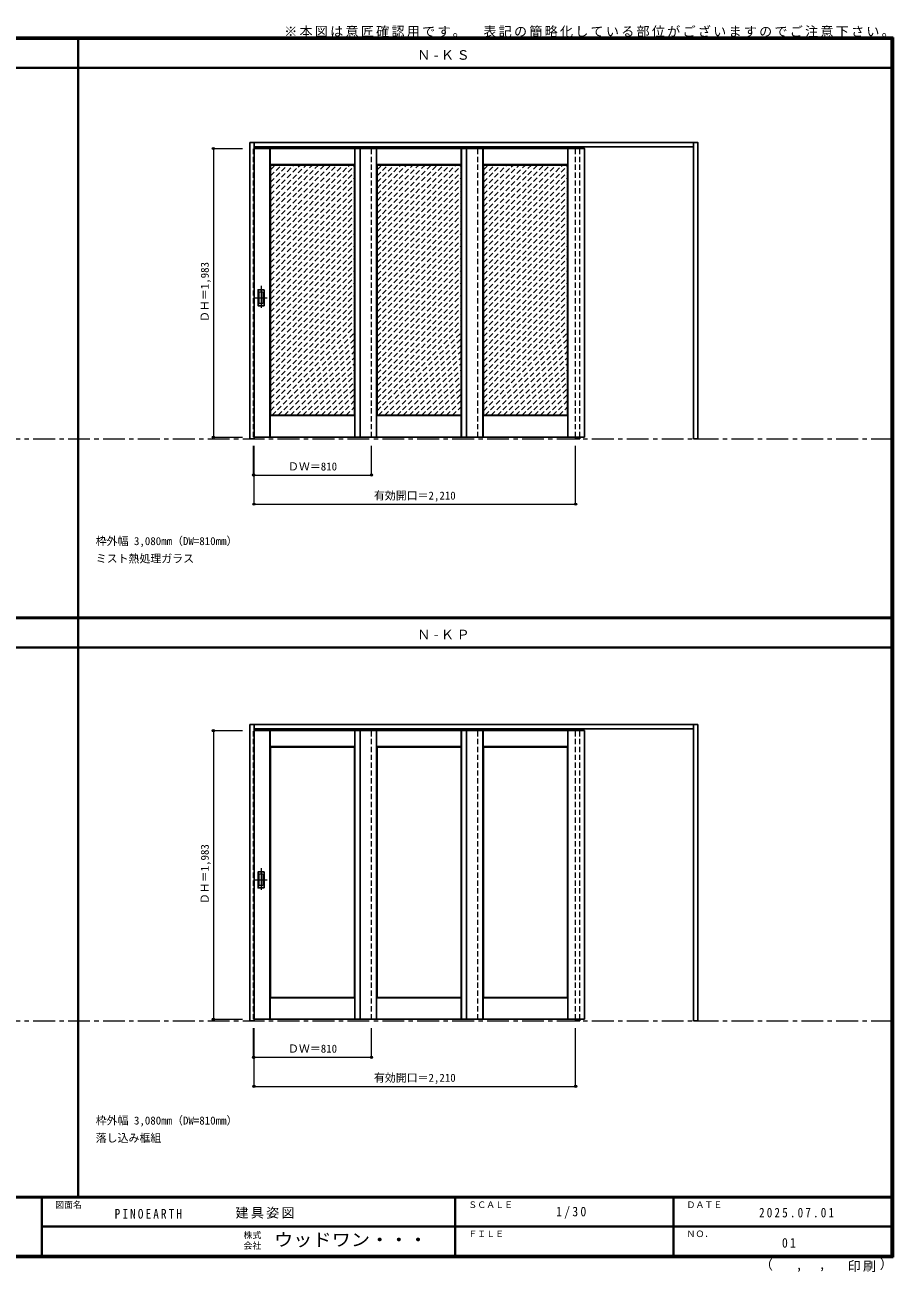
# Model space of a CAD drawing. Units: millimetres, scale not verified. Extents: x -6000 to 5700, y -4307 to 4260.
# Drawn here: x -267 to 5700, y -4307 to 4260 of the extents above; entities that cross this region are included whole.
import ezdxf
from ezdxf.enums import TextEntityAlignment as Align

# ---------------------------------------------------------------- set-up
doc = ezdxf.new("R2010")
doc.units = ezdxf.units.MM
doc.header["$LTSCALE"] = 30
doc.header["$PDMODE"] = 32
doc.header["$PDSIZE"] = 15
doc.linetypes.add('CHAIN1', pattern=[8, 5, -1, 1, -1])
doc.linetypes.add('DASHED1', pattern=[1.8, 1.2, -0.6])
for name, color, linetype, lineweight in [('0-1_通り芯', 4, 'CHAIN1', 9), ('0-2_扉', 4, 'DASHED1', 9), ('0-3_仕上げ', 7, 'Continuous', 18), ('0-4_枠', 3, 'Continuous', 25), ('0-6_引手', 3, 'Continuous', 25), ('0-B_寸法', 4, 'Continuous', 9), ('0-C_ハッチ', 4, 'DASHED1', 9), ('F-1_枠', 6, 'Continuous', 40)]:
    doc.layers.add(name, color=color, linetype=linetype, lineweight=lineweight)
doc.layers.add('0-A_文字', color=7, linetype='Continuous')
doc.layers.add('F-A_文字', color=7, linetype='Continuous')
doc.styles.add('ＭＳ ゴシック', font='')
doc.styles.get('ＭＳ ゴシック').set_extended_font_data('MS Gothic')

msp = doc.modelspace()

# ---------------------------------------------------------------- linework, layer by layer
at = {"layer": '0-1_通り芯'}
for p, q in [((1356, 2467), (1356, 2305)), ((1315, 2386), (1397, 2386)), ((1356, -1532.25), (1356, -1694.25)), ((1315, -1613.25), (1397, -1613.25))]:
    msp.add_line(p, q, dxfattribs=at)
at = {"layer": '0-1_通り芯', "color": 7, "lineweight": 18}
for p, q in [((-5490, 1418), (5690, 1418)), ((-5490, -2581.25), (5700, -2581.25))]:
    msp.add_line(p, q, dxfattribs=at)
at = {"layer": '0-2_扉'}
for p, q in [((1305, 3411.5), (1308, 3411.5)), ((1305, 1428.5), (1305, 3411.5)), ((2115, 1428.5), (2115, 3411.5)), ((2847, 1428.5), (2847, 3411.5)), ((1305, -587.75), (1308, -587.75)), ((1305, -2570.75), (1305, -587.75)), ((2115, -2570.75), (2115, -587.75)), ((2847, -2570.75), (2847, -587.75)), ((1308, -2570.75), (1305, -2570.75))]:
    msp.add_line(p, q, dxfattribs=at)
at = {"layer": '0-2_扉', "color": 3, "linetype": 'Continuous', "lineweight": 25}
for p, q in [((2037, 1428.5), (2037, 3411.5)), ((2769, 3411.5), (2769, 1428.5)), ((1308, 1428.5), (3579, 1428.5)), ((2037, -2570.75), (2037, -587.75)), ((2769, -587.75), (2769, -2570.75)), ((1308, -2570.75), (3579, -2570.75))]:
    msp.add_line(p, q, dxfattribs=at)
for points in [[(1308, 3411.5), (3579, 3411.5), (3579, 1428.5)], [(1308, -587.75), (3579, -587.75), (3579, -2570.75)]]:
    msp.add_lwpolyline(points, dxfattribs=at)
at = {"layer": '0-3_仕上げ'}
for p, q in [((1417, 1428.5), (1417, 3411.5)), ((1418.5, 3300.5), (1418.5, 3411.5)), ((1420, 3302), (1420, 3411.5)), ((2000, 3302), (2000, 3411.5)), ((2003, 1428.5), (2003, 3411.5)), ((2149, 1428.5), (2149, 3411.5)), ((2150.5, 3300.5), (2150.5, 3411.5)), ((2152, 3302), (2152, 3411.5)), ((2732, 3302), (2732, 3411.5)), ((2735, 1428.5), (2735, 3411.5)), ((2881, 1428.5), (2881, 3411.5)), ((2882.5, 3300.5), (2882.5, 3411.5)), ((2884, 3302), (2884, 3411.5)), ((3464, 3302), (3464, 3411.5)), ((3467, 1428.5), (3467, 3411.5)), ((1420, 3302), (1418.5, 3300.5)), ((1421, 3298), (1418.5, 3300.5)), ((2000, 3302), (1420, 3302)), ((2001.5, 3300.5), (1999, 3298)), ((2152, 3302), (2150.5, 3300.5)), ((2153, 3298), (2150.5, 3300.5)), ((2732, 3302), (2152, 3302)), ((2733.5, 3300.5), (2731, 3298)), ((2884, 3302), (2882.5, 3300.5)), ((2885, 3298), (2882.5, 3300.5)), ((3464, 3302), (2884, 3302)), ((3465.5, 3300.5), (3463, 3298)), ((1418.5, 1428.5), (1418.5, 1576)), ((2000, 1574.5), (1420, 1574.5)), ((1999, 1578.5), (2001.5, 1576)), ((2000, 1574.5), (2001.5, 1576)), ((2000, 1428.5), (2000, 1574.5)), ((2001.5, 1428.5), (2001.5, 1576)), ((2150.5, 1428.5), (2150.5, 1576)), ((2732, 1574.5), (2152, 1574.5)), ((2731, 1578.5), (2733.5, 1576)), ((2732, 1574.5), (2733.5, 1576)), ((2732, 1428.5), (2732, 1574.5)), ((2733.5, 1428.5), (2733.5, 1576)), ((2882.5, 1428.5), (2882.5, 1576)), ((3464, 1574.5), (2884, 1574.5)), ((3463, 1578.5), (3465.5, 1576)), ((3464, 1574.5), (3465.5, 1576)), ((3464, 1428.5), (3464, 1574.5)), ((3465.5, 1428.5), (3465.5, 1576)), ((1417, -2570.75), (1417, -587.75)), ((1418.5, -698.75), (1418.5, -587.75)), ((1420, -697.25), (1420, -587.75)), ((2000, -697.25), (2000, -587.75)), ((2003, -2570.75), (2003, -587.75)), ((2149, -2570.75), (2149, -587.75)), ((2150.5, -698.75), (2150.5, -587.75)), ((2152, -697.25), (2152, -587.75)), ((2732, -697.25), (2732, -587.75)), ((2735, -2570.75), (2735, -587.75)), ((2881, -2570.75), (2881, -587.75)), ((2882.5, -698.75), (2882.5, -587.75)), ((2884, -697.25), (2884, -587.75)), ((3464, -697.25), (3464, -587.75)), ((3467, -2570.75), (3467, -587.75)), ((1420, -697.25), (1418.5, -698.75)), ((1421, -701.25), (1418.5, -698.75)), ((2000, -697.25), (1420, -697.25)), ((2001.5, -698.75), (1999, -701.25)), ((2152, -697.25), (2150.5, -698.75)), ((2153, -701.25), (2150.5, -698.75)), ((2732, -697.25), (2152, -697.25)), ((2733.5, -698.75), (2731, -701.25)), ((2884, -697.25), (2882.5, -698.75)), ((2885, -701.25), (2882.5, -698.75)), ((3464, -697.25), (2884, -697.25)), ((3465.5, -698.75), (3463, -701.25)), ((1418.5, -2570.75), (1418.5, -2423.25)), ((2000, -2424.75), (1420, -2424.75)), ((1999, -2420.75), (2001.5, -2423.25)), ((2000, -2424.75), (2001.5, -2423.25)), ((2000, -2570.75), (2000, -2424.75)), ((2001.5, -2570.75), (2001.5, -2423.25)), ((2150.5, -2570.75), (2150.5, -2423.25)), ((2732, -2424.75), (2152, -2424.75)), ((2731, -2420.75), (2733.5, -2423.25)), ((2732, -2424.75), (2733.5, -2423.25)), ((2732, -2570.75), (2732, -2424.75)), ((2733.5, -2570.75), (2733.5, -2423.25)), ((2882.5, -2570.75), (2882.5, -2423.25)), ((3464, -2424.75), (2884, -2424.75)), ((3463, -2420.75), (3465.5, -2423.25)), ((3464, -2424.75), (3465.5, -2423.25)), ((3464, -2570.75), (3464, -2424.75)), ((3465.5, -2570.75), (3465.5, -2423.25))]:
    msp.add_line(p, q, dxfattribs=at)
at = {"layer": '0-3_仕上げ', "color": 3, "lineweight": 25}
for p, q in [((1421, 1578.5), (1421, 3298)), ((2153, 1578.5), (2153, 3298)), ((2885, 1578.5), (2885, 3298)), ((1999, 1578.5), (1421, 1578.5)), ((2731, 1578.5), (2153, 1578.5)), ((3463, 1578.5), (2885, 1578.5)), ((1421, -2420.75), (1421, -701.25)), ((2153, -2420.75), (2153, -701.25)), ((2885, -2420.75), (2885, -701.25)), ((1999, -2420.75), (1421, -2420.75)), ((2731, -2420.75), (2153, -2420.75)), ((3463, -2420.75), (2885, -2420.75))]:
    msp.add_line(p, q, dxfattribs=at)
at = {"layer": '0-3_仕上げ'}
for points in [[(2000, 3302), (2001.5, 3300.5), (2001.5, 3411.5)], [(2732, 3302), (2733.5, 3300.5), (2733.5, 3411.5)], [(3464, 3302), (3465.5, 3300.5), (3465.5, 3411.5)], [(1420, 1428.5), (1420, 1574.5), (1418.5, 1576), (1421, 1578.5)], [(2152, 1428.5), (2152, 1574.5), (2150.5, 1576), (2153, 1578.5)], [(2884, 1428.5), (2884, 1574.5), (2882.5, 1576), (2885, 1578.5)], [(2000, -697.25), (2001.5, -698.75), (2001.5, -587.75)], [(2732, -697.25), (2733.5, -698.75), (2733.5, -587.75)], [(3464, -697.25), (3465.5, -698.75), (3465.5, -587.75)], [(1420, -2570.75), (1420, -2424.75), (1418.5, -2423.25), (1421, -2420.75)], [(2152, -2570.75), (2152, -2424.75), (2150.5, -2423.25), (2153, -2420.75)], [(2884, -2570.75), (2884, -2424.75), (2882.5, -2423.25), (2885, -2420.75)]]:
    msp.add_lwpolyline(points, dxfattribs=at)
at = {"layer": '0-3_仕上げ', "color": 3, "lineweight": 25}
for points in [[(1999, 1578.5), (1999, 3298), (1421, 3298)], [(2731, 1578.5), (2731, 3298), (2153, 3298)], [(3463, 1578.5), (3463, 3298), (2885, 3298)], [(1999, -2420.75), (1999, -701.25), (1421, -701.25)], [(2731, -2420.75), (2731, -701.25), (2153, -701.25)], [(3463, -2420.75), (3463, -701.25), (2885, -701.25)]]:
    msp.add_lwpolyline(points, dxfattribs=at)
at = {"layer": '0-4_枠'}
for p, q in [((1308, 1418), (1308, 3453)), ((4328, 1418), (4328, 3453)), ((1308, 3423), (4328, 3423)), ((3518, 1428.5), (3518, 1418)), ((3518, 1418), (3548, 1418)), ((3548, 1428.5), (3548, 1418)), ((4358, 1418), (4328, 1418)), ((1308, -2581.25), (1308, -546.25)), ((1308, -576.25), (4328, -576.25)), ((4328, -2581.25), (4328, -546.25)), ((3518, -2570.75), (3518, -2581.25)), ((3518, -2581.25), (3548, -2581.25)), ((3548, -2570.75), (3548, -2581.25)), ((4358, -2581.25), (4328, -2581.25))]:
    msp.add_line(p, q, dxfattribs=at)
at = {"layer": '0-4_枠', "color": 4, "linetype": 'DASHED1', "lineweight": 9}
for p, q in [((3518, 1428.5), (3518, 3423)), ((3548, 1428.5), (3548, 3423)), ((1308, 1428.5), (1305, 1428.5)), ((3518, -2570.75), (3518, -576.25)), ((3548, -2570.75), (3548, -576.25))]:
    msp.add_line(p, q, dxfattribs=at)
at = {"layer": '0-4_枠'}
for points in [[(1308, 1418), (1278, 1418), (1278, 3453)], [(1278, 3453), (4358, 3453), (4358, 1418)], [(1308, -2581.25), (1278, -2581.25), (1278, -546.25)], [(1278, -546.25), (4358, -546.25), (4358, -2581.25)]]:
    msp.add_lwpolyline(points, dxfattribs=at)
at = {"layer": '0-6_引手'}
for p, q in [((1335, 2332.5), (1335, 2439.5)), ((1375.5, 2441), (1336.5, 2441)), ((1377, 2439.5), (1377, 2332.5)), ((1375.5, 2331), (1336.5, 2331)), ((1335, -1666.75), (1335, -1559.75)), ((1375.5, -1558.25), (1336.5, -1558.25)), ((1377, -1559.75), (1377, -1666.75)), ((1375.5, -1668.25), (1336.5, -1668.25))]:
    msp.add_line(p, q, dxfattribs=at)
at = {"layer": '0-6_引手', "color": 7, "lineweight": 18}
for p, q in [((1343.5, 2348.5), (1343.5, 2423.5)), ((1367, 2425), (1345, 2425)), ((1368.5, 2423.5), (1368.5, 2348.5)), ((1367, 2347), (1345, 2347)), ((1343.5, -1650.75), (1343.5, -1575.75)), ((1367, -1574.25), (1345, -1574.25)), ((1368.5, -1575.75), (1368.5, -1650.75)), ((1367, -1652.25), (1345, -1652.25))]:
    msp.add_line(p, q, dxfattribs=at)
at = {"layer": '0-6_引手'}
for centre, start, end in [((1336.5, 2439.5), 90, 180), ((1375.5, 2439.5), 0, 90), ((1336.5, 2332.5), 180, 270), ((1375.5, 2332.5), 270, 0), ((1336.5, -1559.75), 90, 180), ((1375.5, -1559.75), 0, 90), ((1336.5, -1666.75), 180, 270), ((1375.5, -1666.75), 270, 0)]:
    msp.add_arc(centre, 1.5, start, end, dxfattribs=at)
at = {"layer": '0-6_引手', "color": 7, "lineweight": 18}
for centre, start, end in [((1345, 2423.5), 90, 180), ((1367, 2423.5), 0, 90), ((1345, 2348.5), 180, 270), ((1367, 2348.5), 270, 0), ((1345, -1575.75), 90, 180), ((1367, -1575.75), 0, 90), ((1345, -1650.75), 180, 270), ((1367, -1650.75), 270, 0)]:
    msp.add_arc(centre, 1.5, start, end, dxfattribs=at)
at = {"layer": '0-B_寸法'}
for p, q in [((1028, 3411.5), (1028, 1428.5)), ((1028, 3411.5), (1228, 3411.5)), ((1028, 1428.5), (1228, 1428.5)), ((1305, 1168), (1305, 1368)), ((1308, 968), (1308, 1368)), ((2115, 1168), (2115, 1368)), ((3518, 968), (3518, 1368)), ((1305, 1168), (2115, 1168)), ((1308, 968), (3518, 968)), ((1028, -587.75), (1028, -2570.75)), ((1028, -587.75), (1228, -587.75)), ((1028, -2570.75), (1228, -2570.75)), ((1305, -2831.25), (1305, -2631.25)), ((1308, -3031.25), (1308, -2631.25)), ((2115, -2831.25), (2115, -2631.25)), ((3518, -3031.25), (3518, -2631.25)), ((1305, -2831.25), (2115, -2831.25)), ((1308, -3031.25), (3518, -3031.25))]:
    msp.add_line(p, q, dxfattribs=at)
at = {"layer": '0-B_寸法', "color": 7}
for p in [(1028, 3411.5), (1028, 1428.5), (1305, 1168), (2115, 1168), (1308, 968), (3518, 968), (1028, -587.75), (1028, -2570.75), (1305, -2831.25), (2115, -2831.25), (1308, -3031.25), (3518, -3031.25)]:
    msp.add_point(p, dxfattribs=at)
at = {"layer": '0-C_ハッチ'}
for p, q in [((1421, 3222.56), (1496.44, 3298)), ((1421, 2755.87), (1963.13, 3298)), ((1421, 2798.29), (1920.7, 3298)), ((1421, 2840.72), (1878.28, 3298)), ((1421, 2883.15), (1835.85, 3298)), ((1421, 2925.57), (1793.43, 3298)), ((1421, 2968), (1751, 3298)), ((1421, 3010.43), (1708.57, 3298)), ((1421, 3052.85), (1666.15, 3298)), ((1421, 3095.28), (1623.72, 3298)), ((1421, 3137.71), (1581.29, 3298)), ((1421, 3180.13), (1538.87, 3298)), ((1421, 3264.99), (1454.01, 3298)), ((1421, 2713.44), (1999, 3291.44)), ((2153, 3222.56), (2228.44, 3298)), ((2153, 2755.87), (2695.13, 3298)), ((2153, 2798.29), (2652.7, 3298)), ((2153, 2840.72), (2610.28, 3298)), ((2153, 2883.15), (2567.85, 3298)), ((2153, 2925.57), (2525.43, 3298)), ((2153, 2968), (2483, 3298)), ((2153, 3010.43), (2440.57, 3298)), ((2153, 3052.85), (2398.15, 3298)), ((2153, 3095.28), (2355.72, 3298)), ((2153, 3137.71), (2313.29, 3298)), ((2153, 3180.13), (2270.87, 3298)), ((2153, 3264.99), (2186.01, 3298)), ((2153, 2713.44), (2731, 3291.44)), ((2885, 3222.56), (2960.44, 3298)), ((2885, 2755.87), (3427.13, 3298)), ((2885, 2798.29), (3384.7, 3298)), ((2885, 2840.72), (3342.28, 3298)), ((2885, 2883.15), (3299.85, 3298)), ((2885, 2925.57), (3257.43, 3298)), ((2885, 2968), (3215, 3298)), ((2885, 3010.43), (3172.57, 3298)), ((2885, 3052.85), (3130.15, 3298)), ((2885, 3095.28), (3087.72, 3298)), ((2885, 3137.71), (3045.29, 3298)), ((2885, 3180.13), (3002.87, 3298)), ((2885, 3264.99), (2918.01, 3298)), ((2885, 2713.44), (3463, 3291.44)), ((1421, 2671.02), (1999, 3249.02)), ((1421, 2628.59), (1999, 3206.59)), ((2153, 2671.02), (2731, 3249.02)), ((2153, 2628.59), (2731, 3206.59)), ((2885, 2671.02), (3463, 3249.02)), ((2885, 2628.59), (3463, 3206.59)), ((1421, 2586.16), (1999, 3164.16)), ((1421, 2543.74), (1999, 3121.74)), ((2153, 2586.16), (2731, 3164.16)), ((2153, 2543.74), (2731, 3121.74)), ((2885, 2586.16), (3463, 3164.16)), ((2885, 2543.74), (3463, 3121.74)), ((1421, 2501.31), (1999, 3079.31)), ((1421, 2458.88), (1999, 3036.88)), ((2153, 2501.31), (2731, 3079.31)), ((2153, 2458.88), (2731, 3036.88)), ((2885, 2501.31), (3463, 3079.31)), ((2885, 2458.88), (3463, 3036.88)), ((1421, 2416.46), (1999, 2994.46)), ((1421, 2374.03), (1999, 2952.03)), ((2153, 2416.46), (2731, 2994.46)), ((2153, 2374.03), (2731, 2952.03)), ((2885, 2416.46), (3463, 2994.46)), ((2885, 2374.03), (3463, 2952.03)), ((1421, 2331.6), (1999, 2909.6)), ((1421, 2289.18), (1999, 2867.18)), ((2153, 2331.6), (2731, 2909.6)), ((2153, 2289.18), (2731, 2867.18)), ((2885, 2331.6), (3463, 2909.6)), ((2885, 2289.18), (3463, 2867.18)), ((1421, 2246.75), (1999, 2824.75)), ((1421, 2204.33), (1999, 2782.33)), ((2153, 2246.75), (2731, 2824.75)), ((2153, 2204.33), (2731, 2782.33)), ((2885, 2246.75), (3463, 2824.75)), ((2885, 2204.33), (3463, 2782.33)), ((1421, 2161.9), (1999, 2739.9)), ((1421, 2119.47), (1999, 2697.47)), ((2153, 2161.9), (2731, 2739.9)), ((2153, 2119.47), (2731, 2697.47)), ((2885, 2161.9), (3463, 2739.9)), ((2885, 2119.47), (3463, 2697.47)), ((1421, 2077.05), (1999, 2655.05)), ((1421, 2034.62), (1999, 2612.62)), ((1421, 1992.19), (1999, 2570.19)), ((2153, 2077.05), (2731, 2655.05)), ((2153, 2034.62), (2731, 2612.62)), ((2153, 1992.19), (2731, 2570.19)), ((2885, 2077.05), (3463, 2655.05)), ((2885, 2034.62), (3463, 2612.62)), ((2885, 1992.19), (3463, 2570.19)), ((1421, 1949.77), (1999, 2527.77)), ((1421, 1907.34), (1999, 2485.34)), ((2153, 1949.77), (2731, 2527.77)), ((2153, 1907.34), (2731, 2485.34)), ((2885, 1949.77), (3463, 2527.77)), ((2885, 1907.34), (3463, 2485.34)), ((1421, 1864.91), (1999, 2442.91)), ((1421, 1822.49), (1999, 2400.49)), ((2153, 1864.91), (2731, 2442.91)), ((2153, 1822.49), (2731, 2400.49)), ((2885, 1864.91), (3463, 2442.91)), ((2885, 1822.49), (3463, 2400.49)), ((1421, 1780.06), (1999, 2358.06)), ((1421, 1737.63), (1999, 2315.63)), ((2153, 1780.06), (2731, 2358.06)), ((2153, 1737.63), (2731, 2315.63)), ((2885, 1780.06), (3463, 2358.06)), ((2885, 1737.63), (3463, 2315.63)), ((1421, 1695.21), (1999, 2273.21)), ((1421, 1652.78), (1999, 2230.78)), ((2153, 1695.21), (2731, 2273.21)), ((2153, 1652.78), (2731, 2230.78)), ((2885, 1695.21), (3463, 2273.21)), ((2885, 1652.78), (3463, 2230.78)), ((1421, 1610.36), (1999, 2188.36)), ((1431.57, 1578.5), (1999, 2145.93)), ((2153, 1610.36), (2731, 2188.36)), ((2163.57, 1578.5), (2731, 2145.93)), ((2885, 1610.36), (3463, 2188.36)), ((2895.57, 1578.5), (3463, 2145.93)), ((1474, 1578.5), (1999, 2103.5)), ((1516.42, 1578.5), (1999, 2061.08)), ((2206, 1578.5), (2731, 2103.5)), ((2248.42, 1578.5), (2731, 2061.08)), ((2938, 1578.5), (3463, 2103.5)), ((2980.42, 1578.5), (3463, 2061.08)), ((1558.85, 1578.5), (1999, 2018.65)), ((1601.28, 1578.5), (1999, 1976.22)), ((2290.85, 1578.5), (2731, 2018.65)), ((2333.28, 1578.5), (2731, 1976.22)), ((3022.85, 1578.5), (3463, 2018.65)), ((3065.28, 1578.5), (3463, 1976.22)), ((1643.7, 1578.5), (1999, 1933.8)), ((1686.13, 1578.5), (1999, 1891.37)), ((2375.7, 1578.5), (2731, 1933.8)), ((2418.13, 1578.5), (2731, 1891.37)), ((3107.7, 1578.5), (3463, 1933.8)), ((3150.13, 1578.5), (3463, 1891.37)), ((1728.56, 1578.5), (1999, 1848.94)), ((1770.98, 1578.5), (1999, 1806.52)), ((2460.56, 1578.5), (2731, 1848.94)), ((2502.98, 1578.5), (2731, 1806.52)), ((3192.56, 1578.5), (3463, 1848.94)), ((3234.98, 1578.5), (3463, 1806.52)), ((1813.41, 1578.5), (1999, 1764.09)), ((1855.83, 1578.5), (1999, 1721.67)), ((2545.41, 1578.5), (2731, 1764.09)), ((2587.83, 1578.5), (2731, 1721.67)), ((3277.41, 1578.5), (3463, 1764.09)), ((3319.83, 1578.5), (3463, 1721.67)), ((1898.26, 1578.5), (1999, 1679.24)), ((1940.69, 1578.5), (1999, 1636.81)), ((2630.26, 1578.5), (2731, 1679.24)), ((2672.69, 1578.5), (2731, 1636.81)), ((3362.26, 1578.5), (3463, 1679.24)), ((3404.69, 1578.5), (3463, 1636.81))]:
    msp.add_line(p, q, dxfattribs=at)
at = {"layer": 'F-1_枠'}
for p, q in [((-6000, 4175), (5700, 4175)), ((-6000, 4170), (5700, 4170)), ((-6000, 4165), (5700, 4165)), ((100, -3790), (100, 4175)), ((5690, 4175), (5690, -4205)), ((5695, 4175), (5695, -4205)), ((5700, 4175), (5700, -4205)), ((-6000, 3965), (5700, 3965)), ((-6000, 190.5), (5700, 190.5)), ((-6000, 187.5), (5700, 187.5)), ((-6000, 184.5), (5700, 184.5)), ((-6000, -15.5), (5700, -15.5)), ((5700, -3790), (-6000, -3790)), ((5700, -3795), (-6000, -3795)), ((-150, -3795), (-150, -4195)), ((2690, -3795), (2690, -4195)), ((4190, -3795), (4190, -4195)), ((-150, -3995), (5690, -3995.01)), ((5700, -4195), (-6000, -4195)), ((5700, -4200), (-6000, -4200)), ((5700, -4205), (-6000, -4205))]:
    msp.add_line(p, q, dxfattribs=at)

# ---------------------------------------------------------------- texts
at = {"layer": '0-A_文字', "style": 'ＭＳ ゴシック'}
for s, p in [('枠外幅 3,080mm（DW=810mm）', (220, 670.5)), ('ミスト熱処理ガラス', (220, 550.5)), ('枠外幅 3,080mm（DW=810mm）', (220, -3310)), ('落し込み框組', (220, -3430))]:
    msp.add_text(s, height=54.99, dxfattribs=at).set_placement(p, align=Align.BOTTOM_LEFT)
at = {"layer": '0-A_文字', "char_height": 65.98, "attachment_point": 7, "style": 'ＭＳ ゴシック'}
for s, insert in [('\\T1.17;※本図は意匠確認用です。\u3000表記の簡略化している部位がございますのでご注意下さい。', (1515, 4175)), ('\\T1.2;Ｎ-ＫＳ', (2430, 4020)), ('\\T1.2;Ｎ-ＫＰ', (2430, 39.5))]:
    msp.add_mtext(s, dxfattribs=dict(at, insert=insert))
at = {"layer": '0-B_寸法', "color": 7, "style": 'ＭＳ ゴシック'}
for p in [(1013, 2219.75), (1013, -1779.5)]:
    msp.add_text('ＤＨ＝1,983', height=54.99, rotation=90, dxfattribs=at).set_placement(p, align=Align.BOTTOM_LEFT)
for s, p in [('ＤＷ＝810', (1541.25, 1183)), ('有効開口＝2,210', (2131.75, 983)), ('ＤＷ＝810', (1541.25, -2816.25)), ('有効開口＝2,210', (2131.75, -3016.25))]:
    msp.add_text(s, height=54.99, dxfattribs=at).set_placement(p, align=Align.BOTTOM_LEFT)
at = {"layer": 'F-A_文字', "style": 'ＭＳ ゴシック'}
for s, height, p in [('図面名', 43.99, (-60, -3880)), ('ＳＣＡＬＥ', 43.99, (2780, -3880)), ('ＤＡＴＥ', 43.99, (4280, -3880)), ('株式', 43.99, (1235, -4089)), ('ＦＩＬＥ', 43.99, (2780, -4080)), ('ＮＯ．', 43.99, (4280, -4080)), ('会社', 43.99, (1235, -4161)), ('（', 65.98, (4784.03, -4308.31)), (',', 65.98, (5031.28, -4308.31)), (',', 65.98, (5190.2, -4305.53)), ('）', 65.98, (5608.4, -4304.13))]:
    msp.add_text(s, height=height, dxfattribs=at).set_placement(p, align=Align.BOTTOM_LEFT)
at = {"layer": 'F-A_文字', "style": 'ＭＳ ゴシック', "width": 1.1}
msp.add_text('ウッドワン・・・', height=87.98, dxfattribs=at).set_placement((1445, -4155), align=Align.BOTTOM_LEFT)
at = {"layer": 'F-A_文字', "char_height": 65.98, "attachment_point": 7, "style": 'ＭＳ ゴシック'}
for s, insert in [('\\T1.38;\\W0.9;1/30', (3383.75, -3940)), ('\\T1.39;\\W0.85;PINOEARTH', (350, -3940.79)), ('\\T1.17;建具姿図', (1180.42, -3940)), ('\\T1.39;\\W0.85;2025.07.01', (4778.75, -3932.5)), ('\\T1.36;\\W0.9;01', (4936.25, -4140)), ('\\T1.17;印刷', (5388.15, -4306.92))]:
    msp.add_mtext(s, dxfattribs=dict(at, insert=insert))

doc.saveas('drawing.dxf')
